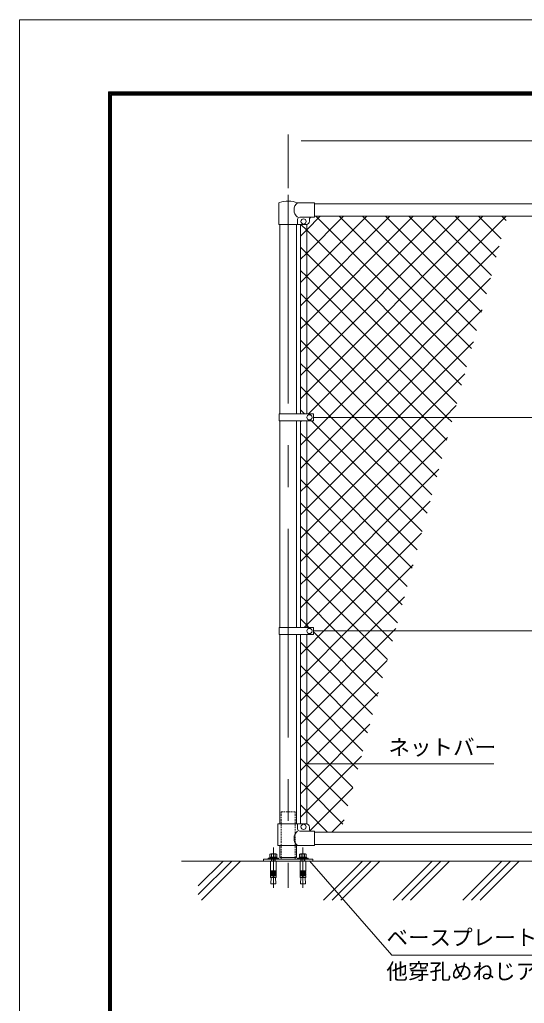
# Model space of a CAD drawing. Units: millimetres, scale not verified. Extents: x -4200 to 4200, y -2970 to 2970.
# Drawn here: x -4200 to -2664, y -23 to 2970 of the extents above; entities that cross this region are included whole.
import ezdxf
from ezdxf.enums import TextEntityAlignment as Align

# ---------------------------------------------------------------- set-up
doc = ezdxf.new("R2010")
doc.units = ezdxf.units.MM
doc.header["$LTSCALE"] = 20
doc.linetypes.add('USER1', pattern=[50.8, 31.75, -6.35, 6.35, -6.35])
doc.linetypes.add('USER2', pattern=[0.375, 0.25, -0.125])
for name, color, linetype, lineweight in [('0-0_D-BMK', 2, 'USER1', 13), ('0-1_D-STR1', 1, 'Continuous', 18), ('0-2_D-STR3', 3, 'Continuous', 13), ('0-3_D-STR2', 7, 'Continuous', 9), ('0-4_D-STR-DIM', 7, 'Continuous', 9), ('0-6_D-STR-TXT', 7, 'Continuous', 9), ('0-8_D-TTL', 7, 'Continuous', 9), ('0-B_D-BGD', 7, 'Continuous', 9), ('0-D_D-DCR-HCH', 7, 'Continuous', 9)]:
    doc.layers.add(name, color=color, linetype=linetype, lineweight=lineweight)
doc.styles.add('ＭＳ ゴシック', font='')
doc.styles.get('ＭＳ ゴシック').set_extended_font_data('MS Gothic')

msp = doc.modelspace()

# ---------------------------------------------------------------- linework, layer by layer
at = {"layer": '0-0_D-BMK'}
for p, q in [((-3382.72, 2437.06), (-3382.72, 328.6)), ((-3427.72, 451.6), (-3427.72, 328.6)), ((-3337.72, 451.6), (-3337.72, 328.6))]:
    msp.add_line(p, q, dxfattribs=at)
at = {"layer": '0-1_D-STR1'}
for p, q in [((-3302.72, 2410), (-1462.72, 2410)), ((-3302.72, 2372), (-1462.72, 2372)), ((-3408.12, 2347), (-3408.12, 1770.5)), ((-3357.32, 2347), (-3357.32, 1770.5)), ((-3408.12, 1749.5), (-3408.12, 1120.5)), ((-3357.32, 1749.5), (-3357.32, 1120.5)), ((-3408.12, 1099.5), (-3408.12, 523)), ((-3357.32, 1099.5), (-3357.32, 523)), ((-3302.72, 498), (-1462.72, 498)), ((-3408.12, 457), (-3408.12, 421)), ((-3357.32, 457), (-3357.32, 421)), ((-3302.72, 460), (-1462.72, 460)), ((-3408.12, 421), (-3357.32, 421))]:
    msp.add_line(p, q, dxfattribs=at)
at = {"layer": '0-2_D-STR3'}
for p, q in [((-3411.27, 2347), (-3411.27, 2410.69)), ((-3302.72, 2413), (-3354.17, 2413)), ((-3302.72, 2413), (-3302.72, 2369)), ((-3302.72, 2369), (-3347.17, 2369)), ((-3411.27, 2347), (-3354.17, 2347)), ((-3354.17, 2347), (-3354.17, 2362)), ((-3354.17, 2347), (-3327.72, 2347)), ((-3345.22, 2347), (-3345.22, 1770.5)), ((-3326.22, 2347), (-3326.22, 1770.5)), ((-3317.72, 2362), (-3317.72, 2357)), ((-3410.22, 1749.5), (-3410.22, 1770.5)), ((-3305.73, 1770.5), (-3410.22, 1770.5)), ((-3305.73, 1749.5), (-3305.73, 1770.5)), ((-3305.73, 1749.5), (-3410.22, 1749.5)), ((-3345.22, 1749.5), (-3345.22, 1120.5)), ((-3326.22, 1749.5), (-3326.22, 1120.5)), ((-3305.73, 1760), (-1465.22, 1760)), ((-3410.22, 1099.5), (-3410.22, 1120.5)), ((-3305.73, 1120.5), (-3410.22, 1120.5)), ((-3305.73, 1099.5), (-3305.73, 1120.5)), ((-3305.73, 1110), (-1465.22, 1110)), ((-3305.73, 1099.5), (-3410.22, 1099.5)), ((-3345.22, 1099.5), (-3345.22, 523)), ((-3326.22, 1099.5), (-3326.22, 523)), ((-3413.67, 523), (-3327.72, 523)), ((-3413.67, 457), (-3413.67, 523)), ((-3354.17, 523), (-3354.17, 508)), ((-3317.72, 513), (-3317.72, 508)), ((-3302.72, 501), (-3347.17, 501)), ((-3302.72, 501), (-3302.72, 457)), ((-3302.72, 457), (-3413.67, 457)), ((-3404.07, 421), (-3404.07, 416)), ((-3361.37, 421), (-3361.37, 416)), ((-3436.37, 410), (-3419.07, 410)), ((-3346.37, 410), (-3329.07, 410))]:
    msp.add_line(p, q, dxfattribs=at)
at = {"layer": '0-2_D-STR3', "linetype": 'USER2'}
for p, q in [((-3404.07, 560), (-3404.07, 421)), ((-3404.07, 560), (-3361.37, 560)), ((-3361.37, 560), (-3361.37, 421))]:
    msp.add_line(p, q, dxfattribs=at)
at = {"layer": '0-2_D-STR3', "lineweight": 18}
for p, q in [((-3416.97, 421.3), (-3438.47, 421.3)), ((-3438.47, 421.3), (-3438.47, 418.3)), ((-3438.12, 429.6), (-3438.12, 421.3)), ((-3438.12, 421.3), (-3417.33, 421.3)), ((-3419.93, 432.1), (-3435.52, 432.1)), ((-3433.72, 432.1), (-3421.72, 432.1)), ((-3432.92, 421.3), (-3432.92, 429.6)), ((-3429.22, 421.3), (-3428.42, 418.3)), ((-3426.22, 418.3), (-3427.03, 421.3)), ((-3422.53, 421.3), (-3422.53, 429.6)), ((-3417.33, 421.3), (-3417.33, 429.6)), ((-3416.97, 418.3), (-3416.97, 421.3)), ((-3326.97, 421.3), (-3348.47, 421.3)), ((-3348.47, 421.3), (-3348.47, 418.3)), ((-3348.12, 429.6), (-3348.12, 421.3)), ((-3348.12, 421.3), (-3327.33, 421.3)), ((-3329.93, 432.1), (-3345.52, 432.1)), ((-3343.72, 432.1), (-3331.72, 432.1)), ((-3342.92, 421.3), (-3342.92, 429.6)), ((-3339.22, 421.3), (-3338.42, 418.3)), ((-3336.22, 418.3), (-3337.03, 421.3)), ((-3332.53, 421.3), (-3332.53, 429.6)), ((-3327.33, 421.3), (-3327.33, 429.6)), ((-3326.97, 418.3), (-3326.97, 421.3)), ((-3443.72, 418.3), (-3443.72, 416)), ((-3411.72, 418.3), (-3443.72, 418.3)), ((-3443.72, 416), (-3411.72, 416)), ((-3438.47, 418.3), (-3416.97, 418.3)), ((-3436.37, 410), (-3436.37, 379.96)), ((-3433.72, 416), (-3433.72, 410)), ((-3432.64, 410), (-3432.64, 416)), ((-3422.8, 410), (-3422.8, 416)), ((-3421.72, 410), (-3421.72, 416)), ((-3419.07, 410), (-3419.07, 379.96)), ((-3411.72, 416), (-3411.72, 418.3)), ((-3353.72, 418.3), (-3353.72, 416)), ((-3321.72, 418.3), (-3353.72, 418.3)), ((-3353.72, 416), (-3321.72, 416)), ((-3348.47, 418.3), (-3326.97, 418.3)), ((-3346.37, 410), (-3346.37, 379.96)), ((-3343.72, 416), (-3343.72, 410)), ((-3342.64, 410), (-3342.64, 416)), ((-3332.8, 410), (-3332.8, 416)), ((-3331.72, 410), (-3331.72, 416)), ((-3329.07, 410), (-3329.07, 379.96)), ((-3321.72, 416), (-3321.72, 418.3)), ((-3428.72, 379.96), (-3436.37, 379.96)), ((-3436.37, 377.46), (-3435.94, 379.92)), ((-3436.37, 377.46), (-3428.72, 377.46)), ((-3436.37, 377.46), (-3436.37, 375.96)), ((-3436.37, 375.96), (-3428.72, 375.96)), ((-3436.37, 373.46), (-3435.94, 375.92)), ((-3436.37, 373.46), (-3428.72, 373.46)), ((-3436.37, 373.46), (-3436.37, 371.96)), ((-3436.37, 371.96), (-3428.72, 371.96)), ((-3436.37, 369.46), (-3435.94, 371.92)), ((-3436.37, 369.46), (-3428.72, 369.46)), ((-3436.37, 369.46), (-3436.37, 367.96)), ((-3436.37, 365.5), (-3435.94, 367.96)), ((-3436.37, 367.96), (-3428.72, 367.96)), ((-3436.37, 365.5), (-3428.72, 365.5)), ((-3436.37, 365.5), (-3436.37, 360)), ((-3436.37, 360), (-3419.07, 360)), ((-3434.22, 360), (-3435.3, 340.9)), ((-3428.72, 379.96), (-3428.72, 360)), ((-3426.72, 379.96), (-3419.07, 379.96)), ((-3426.72, 379.96), (-3426.72, 360)), ((-3419.07, 377.46), (-3426.72, 377.46)), ((-3419.07, 375.96), (-3426.72, 375.96)), ((-3419.07, 373.46), (-3426.72, 373.46)), ((-3419.07, 371.96), (-3426.72, 371.96)), ((-3419.07, 369.46), (-3426.72, 369.46)), ((-3419.07, 367.96), (-3426.72, 367.96)), ((-3419.07, 365.5), (-3426.72, 365.5)), ((-3421.23, 360), (-3420.15, 340.9)), ((-3419.07, 377.46), (-3419.51, 379.92)), ((-3419.07, 373.46), (-3419.51, 375.92)), ((-3419.07, 369.46), (-3419.51, 371.92)), ((-3419.07, 365.5), (-3419.51, 367.96)), ((-3419.07, 377.46), (-3419.07, 375.96)), ((-3419.07, 373.46), (-3419.07, 371.96)), ((-3419.07, 369.46), (-3419.07, 367.96)), ((-3419.07, 365.5), (-3419.07, 360)), ((-3338.72, 379.96), (-3346.37, 379.96)), ((-3346.37, 377.46), (-3345.94, 379.92)), ((-3346.37, 377.46), (-3338.72, 377.46)), ((-3346.37, 377.46), (-3346.37, 375.96)), ((-3346.37, 375.96), (-3338.72, 375.96)), ((-3346.37, 373.46), (-3345.94, 375.92)), ((-3346.37, 373.46), (-3338.72, 373.46)), ((-3346.37, 373.46), (-3346.37, 371.96)), ((-3346.37, 371.96), (-3338.72, 371.96)), ((-3346.37, 369.46), (-3345.94, 371.92)), ((-3346.37, 369.46), (-3338.72, 369.46)), ((-3346.37, 369.46), (-3346.37, 367.96)), ((-3346.37, 365.5), (-3345.94, 367.96)), ((-3346.37, 367.96), (-3338.72, 367.96)), ((-3346.37, 365.5), (-3338.72, 365.5)), ((-3346.37, 365.5), (-3346.37, 360)), ((-3346.37, 360), (-3329.07, 360)), ((-3344.22, 360), (-3345.3, 340.9)), ((-3338.72, 379.96), (-3338.72, 360)), ((-3336.72, 379.96), (-3329.07, 379.96)), ((-3336.72, 379.96), (-3336.72, 360)), ((-3329.07, 377.46), (-3336.72, 377.46)), ((-3329.07, 375.96), (-3336.72, 375.96)), ((-3329.07, 373.46), (-3336.72, 373.46)), ((-3329.07, 371.96), (-3336.72, 371.96)), ((-3329.07, 369.46), (-3336.72, 369.46)), ((-3329.07, 367.96), (-3336.72, 367.96)), ((-3329.07, 365.5), (-3336.72, 365.5)), ((-3331.23, 360), (-3330.15, 340.9)), ((-3329.07, 377.46), (-3329.51, 379.92)), ((-3329.07, 373.46), (-3329.51, 375.92)), ((-3329.07, 369.46), (-3329.51, 371.92)), ((-3329.07, 365.5), (-3329.51, 367.96)), ((-3329.07, 377.46), (-3329.07, 375.96)), ((-3329.07, 373.46), (-3329.07, 371.96)), ((-3329.07, 369.46), (-3329.07, 367.96)), ((-3329.07, 365.5), (-3329.07, 360)), ((-3420.15, 340.9), (-3435.3, 340.9)), ((-3330.15, 340.9), (-3345.3, 340.9))]:
    msp.add_line(p, q, dxfattribs=at)
at = {"layer": '0-2_D-STR3'}
msp.add_lwpolyline([(-3457.72, 410), (-3307.72, 410), (-3307.72, 416), (-3457.72, 416)], close=True, dxfattribs=at)
for centre in [(-3335.72, 2356), (-3317.73, 1760), (-3317.73, 1110), (-3335.72, 514)]:
    msp.add_circle(centre, 8, dxfattribs=at)
for centre, radius, start, end in [((-3407.97, 2410.69), 3.3, 109.22051, 180), ((-3382.72, 2338.27), 80, 69.0916, 109.22051), ((-3335.98, 2391), 28.55, 129.59418, 230.40582), ((-3347.17, 2362), 7, 90, 180), ((-3310.72, 2362), 7, 90, 180), ((-3327.72, 2357), 10, 270, 0), ((-3327.72, 513), 10, 0, 90), ((-3335.98, 479), 28.55, 129.59418, 230.40582), ((-3347.17, 508), 7, 180, 270), ((-3310.72, 508), 7, 180, 270)]:
    msp.add_arc(centre, radius, start, end, dxfattribs=at)
at = {"layer": '0-2_D-STR3', "lineweight": 18}
for centre, radius, start, end in [((-3435.52, 429.5), 2.6, 2.20423, 177.79577), ((-3427.72, 425.45), 6.65, 38.61324, 141.38676), ((-3419.93, 429.5), 2.6, 2.20423, 177.79577), ((-3345.52, 429.5), 2.6, 2.20423, 177.79577), ((-3337.72, 425.45), 6.65, 38.61324, 141.38676), ((-3329.93, 429.5), 2.6, 2.20423, 177.79577), ((-3427.72, 379.96), 1, 0, 180), ((-3337.72, 379.96), 1, 0, 180)]:
    msp.add_arc(centre, radius, start, end, dxfattribs=at)
at = {"layer": '0-3_D-STR2'}
for p, q in [((-3326.22, 2330.71), (-3284.94, 2372)), ((-3326.22, 2260), (-3214.23, 2372)), ((-3326.22, 2189.29), (-3143.52, 2372)), ((-3326.22, 2118.58), (-3072.81, 2372)), ((-3326.22, 2047.87), (-3002.09, 2372)), ((-3326.22, 1977.16), (-2931.38, 2372)), ((-3326.22, 1906.45), (-2860.67, 2372)), ((-3326.22, 1835.74), (-2789.96, 2372)), ((-3320.75, 1770.5), (-2719.25, 2372)), ((-2839.36, 1913.43), (-3297.94, 2372)), ((-2824.3, 1969.08), (-3227.23, 2372)), ((-2809.24, 2024.72), (-3156.52, 2372)), ((-2794.18, 2080.37), (-3085.81, 2372)), ((-2779.12, 2136.02), (-3015.09, 2372)), ((-2764.06, 2191.67), (-2944.38, 2372)), ((-2749, 2247.32), (-2873.67, 2372)), ((-2733.93, 2302.97), (-2802.96, 2372)), ((-2718.87, 2358.62), (-2732.25, 2372)), ((-3345.22, 2311.71), (-3326.22, 2330.71)), ((-3260.54, 1760), (-2740.01, 2280.53)), ((-3345.22, 2241), (-3326.22, 2260)), ((-3326.22, 2188.16), (-3345.22, 2207.16)), ((-3345.22, 2170.29), (-3326.22, 2189.29)), ((-2898.07, 1760), (-3326.22, 2188.16)), ((-3189.83, 1760), (-2766.25, 2183.58)), ((-3326.22, 2117.44), (-3345.22, 2136.44)), ((-3345.22, 2099.58), (-3326.22, 2118.58)), ((-2968.78, 1760), (-3326.22, 2117.44)), ((-3326.22, 2046.73), (-3345.22, 2065.73)), ((-3119.12, 1760), (-2792.48, 2086.64)), ((-3345.22, 2028.87), (-3326.22, 2047.87)), ((-3039.49, 1760), (-3326.22, 2046.73)), ((-3326.22, 1976.02), (-3345.22, 1995.02)), ((-3345.22, 1958.16), (-3326.22, 1977.16)), ((-3110.2, 1760), (-3326.22, 1976.02)), ((-3048.41, 1760), (-2818.72, 1989.69)), ((-3326.22, 1905.31), (-3345.22, 1924.31)), ((-3345.22, 1887.45), (-3326.22, 1906.45)), ((-3180.91, 1760), (-3326.22, 1905.31)), ((-2977.7, 1760), (-2844.96, 1892.74)), ((-3326.22, 1834.6), (-3345.22, 1853.6)), ((-3345.22, 1816.74), (-3326.22, 1835.74)), ((-3251.62, 1760), (-3326.22, 1834.6)), ((-2906.99, 1760), (-2871.2, 1795.79)), ((-3332.83, 1770.5), (-3345.22, 1782.89)), ((-3345.22, 1746.03), (-3341.75, 1749.5)), ((-3345.22, 1749.01), (-3344.73, 1749.5)), ((-3326.22, 1694.32), (-3260.54, 1760)), ((-3326.22, 1623.61), (-3189.83, 1760)), ((-3326.22, 1552.9), (-3119.12, 1760)), ((-3326.22, 1482.18), (-3048.41, 1760)), ((-3326.22, 1411.47), (-2977.7, 1760)), ((-3326.22, 1340.76), (-2906.99, 1760)), ((-2974.91, 1412.58), (-3311.83, 1749.5)), ((-2959.85, 1468.23), (-3251.62, 1760)), ((-2944.79, 1523.88), (-3180.91, 1760)), ((-2929.73, 1579.53), (-3110.2, 1760)), ((-2914.67, 1635.18), (-3039.49, 1760)), ((-2899.61, 1690.83), (-2968.78, 1760)), ((-2884.55, 1746.48), (-2898.07, 1760)), ((-3326.22, 1693.18), (-3345.22, 1712.18)), ((-3345.22, 1675.32), (-3326.22, 1694.32)), ((-3326.22, 1270.05), (-2897.44, 1698.84)), ((-2989.98, 1356.93), (-3326.22, 1693.18)), ((-3326.22, 1622.47), (-3345.22, 1641.47)), ((-3345.22, 1604.61), (-3326.22, 1623.61)), ((-3005.04, 1301.28), (-3326.22, 1622.47)), ((-3326.22, 1199.34), (-2923.68, 1601.89)), ((-3326.22, 1551.76), (-3345.22, 1570.76)), ((-3345.22, 1533.9), (-3326.22, 1552.9)), ((-3020.1, 1245.63), (-3326.22, 1551.76)), ((-3326.22, 1481.05), (-3345.22, 1500.05)), ((-3345.22, 1463.18), (-3326.22, 1482.18)), ((-3035.16, 1189.98), (-3326.22, 1481.05)), ((-3326.22, 1410.34), (-3345.22, 1429.34)), ((-3345.22, 1392.47), (-3326.22, 1411.47)), ((-3050.22, 1134.33), (-3326.22, 1410.34)), ((-3274.15, 1110), (-2976.16, 1407.99)), ((-3326.22, 1339.63), (-3345.22, 1358.63)), ((-3345.22, 1321.76), (-3326.22, 1340.76)), ((-3096.6, 1110), (-3326.22, 1339.63)), ((-3326.22, 1268.92), (-3345.22, 1287.92)), ((-3203.44, 1110), (-3002.4, 1311.04)), ((-3345.22, 1251.05), (-3326.22, 1270.05)), ((-3167.31, 1110), (-3326.22, 1268.92)), ((-3326.22, 1198.21), (-3345.22, 1217.21)), ((-3345.22, 1180.34), (-3326.22, 1199.34)), ((-3238.02, 1110), (-3326.22, 1198.21)), ((-3132.72, 1110), (-3028.63, 1214.09)), ((-3326.22, 1057.92), (-3274.15, 1110)), ((-3326.22, 987.21), (-3203.44, 1110)), ((-3326.22, 916.5), (-3132.72, 1110)), ((-3326.22, 845.79), (-3062.01, 1110)), ((-3095.4, 967.38), (-3238.02, 1110)), ((-3080.34, 1023.03), (-3167.31, 1110)), ((-3065.28, 1078.68), (-3096.6, 1110)), ((-3062.01, 1110), (-3054.87, 1117.14)), ((-3110.46, 911.74), (-3305.73, 1107)), ((-3326.22, 1056.78), (-3345.22, 1075.78)), ((-3345.22, 1038.92), (-3326.22, 1057.92)), ((-3125.53, 856.09), (-3326.22, 1056.78)), ((-3326.22, 775.08), (-3081.11, 1020.19)), ((-3326.22, 986.07), (-3345.22, 1005.07)), ((-3345.22, 968.21), (-3326.22, 987.21)), ((-3140.59, 800.44), (-3326.22, 986.07)), ((-3326.22, 915.36), (-3345.22, 934.36)), ((-3345.22, 897.5), (-3326.22, 916.5)), ((-3326.22, 704.37), (-3107.35, 923.24)), ((-3155.65, 744.79), (-3326.22, 915.36)), ((-3326.22, 844.65), (-3345.22, 863.65)), ((-3345.22, 826.79), (-3326.22, 845.79)), ((-3170.71, 689.14), (-3326.22, 844.65)), ((-3326.22, 633.66), (-3133.59, 826.29)), ((-3326.22, 773.94), (-3345.22, 792.94)), ((-3345.22, 756.08), (-3326.22, 775.08)), ((-3185.77, 633.49), (-3326.22, 773.94)), ((-3326.22, 703.23), (-3345.22, 722.23)), ((-3326.22, 562.95), (-3159.83, 729.34)), ((-3345.22, 685.37), (-3326.22, 704.37)), ((-3200.83, 577.84), (-3326.22, 703.23)), ((-3326.22, 632.52), (-3345.22, 651.52)), ((-3345.22, 614.66), (-3326.22, 633.66)), ((-3215.89, 522.19), (-3326.22, 632.52)), ((-3315.52, 502.94), (-3186.07, 632.39)), ((-3345.22, 543.95), (-3326.22, 562.95)), ((-3249.75, 498), (-3212.31, 535.44))]:
    msp.add_line(p, q, dxfattribs=at)
for points in [[(-2854.42, 1857.78), (-3326.22, 2329.58), (-3343.65, 2347)], [(-2869.49, 1802.13), (-3326.22, 2258.87), (-3345.22, 2277.87)], [(-3334.36, 1120.5), (-3326.22, 1128.63), (-2949.92, 1504.94)], [(-3319.23, 1120.5), (-3326.22, 1127.5), (-3345.22, 1146.5)], [(-3262.41, 498), (-3326.22, 561.81), (-3345.22, 580.81)]]:
    msp.add_lwpolyline(points, dxfattribs=at)
at = {"layer": '0-4_D-STR-DIM'}
for p, q in [((-3382.72, 2457.06), (-3382.72, 2621.03)), ((-3342.72, 2601.03), (-1422.72, 2601.03))]:
    msp.add_line(p, q, dxfattribs=at)
at = {"layer": '0-6_D-STR-TXT'}
msp.add_line((-2756.85, 705.91), (-3327.97, 705.91), dxfattribs=at)
msp.add_lwpolyline([(-2374.89, 123.52), (-3066.67, 123.52), (-3317.14, 411.15)], dxfattribs=at)
at = {"layer": '0-8_D-TTL', "color": 2, "lineweight": 18}
msp.add_lwpolyline([(-4200, 2970), (4200, 2970), (4200, -2970), (-4200, -2970)], close=True, dxfattribs=at)
at = {"layer": '0-8_D-TTL'}
for points in [[(-3930, 2750), (3930, 2750), (3930, -2750), (-3930, -2750)], [(-3927.5, 2747.5), (3927.5, 2747.5), (3927.5, -2747.5), (-3927.5, -2747.5)], [(-3925, 2745), (3925, 2745), (3925, -2745), (-3925, -2745)], [(-3922.5, 2742.5), (3922.5, 2742.5), (3922.5, -2742.5), (-3922.5, -2742.5)], [(-3920, 2740), (3920, 2740), (3920, -2740), (-3920, -2740)]]:
    msp.add_lwpolyline(points, close=True, dxfattribs=at)
at = {"layer": '0-B_D-BGD'}
msp.add_line((-3707.72, 410), (-882.72, 410), dxfattribs=at)
at = {"layer": '0-D_D-DCR-HCH'}
for p, q in [((-3656.24, 307.77), (-3554, 410)), ((-3656.24, 334.28), (-3580.52, 410)), ((-3646.55, 290.94), (-3527.49, 410)), ((-3275.32, 290.94), (-3156.26, 410)), ((-3248.8, 290.94), (-3129.74, 410)), ((-3222.29, 290.94), (-3103.22, 410)), ((-3063.19, 290.94), (-2944.13, 410)), ((-3036.67, 290.94), (-2917.61, 410)), ((-3010.15, 290.94), (-2891.09, 410)), ((-2851.05, 290.94), (-2731.99, 410)), ((-2824.54, 290.94), (-2705.48, 410)), ((-2798.02, 290.94), (-2678.96, 410))]:
    msp.add_line(p, q, dxfattribs=at)

# ---------------------------------------------------------------- texts
at = {"layer": '0-6_D-STR-TXT', "style": 'ＭＳ ゴシック'}
for s, p in [('ネットバー', (-3077.41, 717.86)), ('ベースプレート', (-3083.36, 138.92)), ('他穿孔めねじアンカーM12', (-3083.6, 35.9))]:
    msp.add_text(s, height=48.09, dxfattribs=at).set_placement(p, align=Align.BOTTOM_LEFT)

doc.saveas('drawing.dxf')
